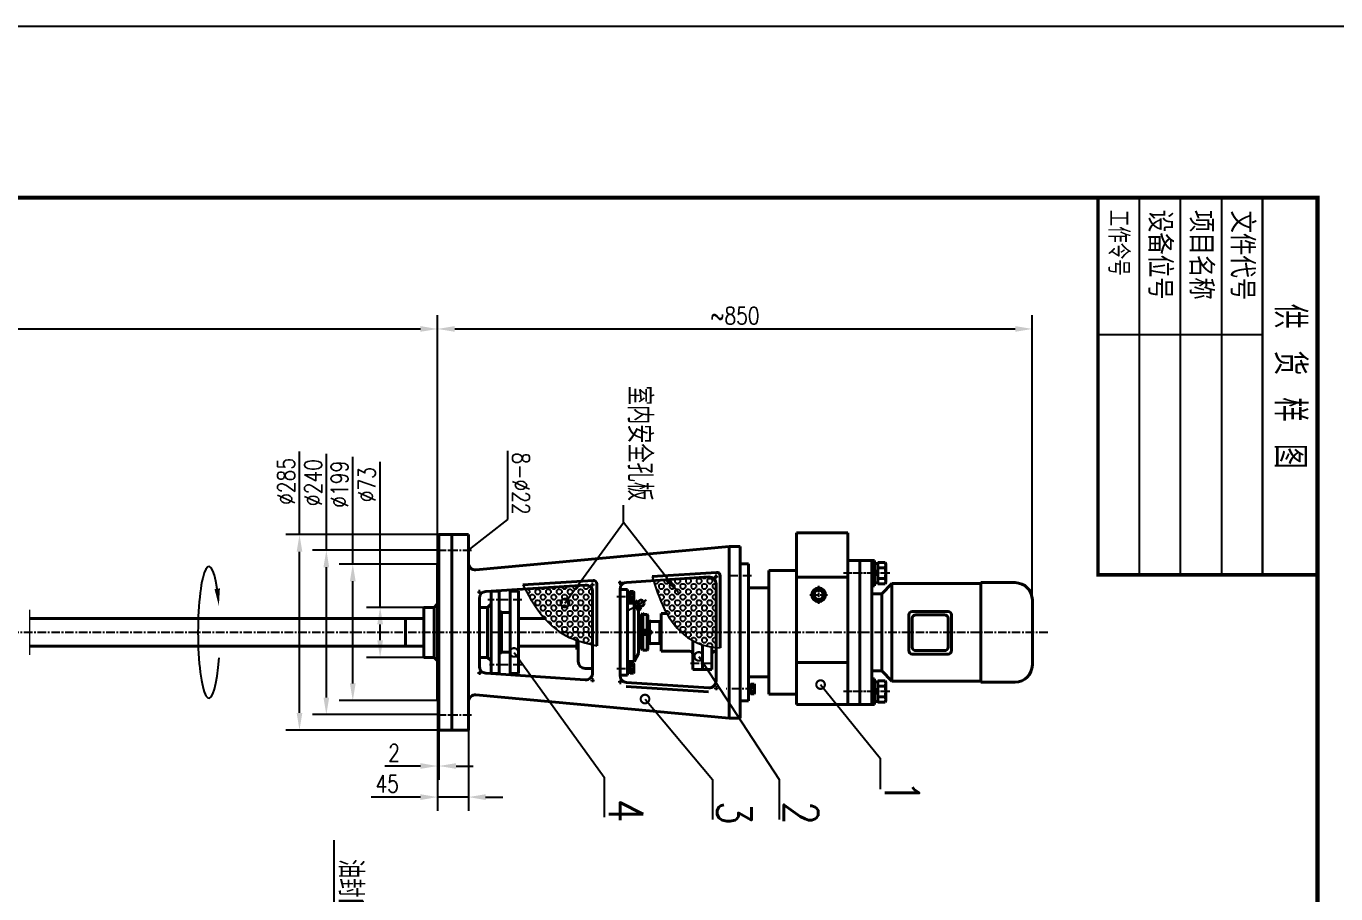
# Model space of a CAD drawing. Header units: millimetres. Extents: x 2000 to 3608, y -804 to 37.
# Drawn here: x 3205 to 3395.9, y -336.5 to -209.9 of the extents above; entities that cross this region are included whole.
import ezdxf

# ---------------------------------------------------------------- set-up
doc = ezdxf.new("R2010")
doc.units = ezdxf.units.MM
doc.linetypes.add('ACAD_ISO05W100', pattern=[33, 24, -3, 0, -3, 0, -3])
doc.linetypes.add('CENTER', pattern=[2, 1.25, -0.25, 0.25, -0.25])
doc.layers.get('0').update_dxf_attribs({"lineweight": 20})
for name, color, linetype in [('中心线', 1, 'CENTER'), ('剖面线', 4, 'Continuous'), ('图框层', 7, 'Continuous'), ('文本标注', 6, 'Continuous')]:
    doc.layers.add(name, color=color, linetype=linetype)
for name, color, linetype, lineweight in [('双点划线', 7, 'ACAD_ISO05W100', 20), ('粗实线', 7, 'Continuous', 40), ('细实线', 7, 'Continuous', 20)]:
    doc.layers.add(name, color=color, linetype=linetype, lineweight=lineweight)
doc.styles.get("Standard").update_dxf_attribs({"font": 'txt.shx', "bigfont": 'hztxt.shx'})
doc.styles.add('工程字', font='gbeitc.shx', dxfattribs={"bigfont": 'gbcbig.shx'})
doc.styles.add('样式 1', font='txt.shx', dxfattribs={"width": 0.8, "bigfont": 'hztxt.shx'})
doc.dimstyles.new('ZJCJ', dxfattribs={"dimtxt": 2.5, "dimasz": 2.5, "dimexe": 2, "dimexo": 0.0625, "dimgap": 0.68, "dimtad": 1, "dimdec": 5, "dimlfac": 0.6, "dimdsep": 46, "dimtxsty": 'Standard', "dimcen": 0.09, "dimadec": 0, "dimazin": 2, "dimtm": 1e-09, "dimtfac": 0.64, "dimtdec": 5, "dimtmove": 0, "dimatfit": 3, "dimfxl": 0, "dimtolj": 1, "dimarcsym": 0})
doc.dimstyles.new('ZJCJ$7', dxfattribs={"dimtxt": 5, "dimasz": 2.5, "dimexe": 2, "dimexo": 0.0625, "dimgap": 0.68, "dimtad": 1, "dimdec": 4, "dimlfac": 20, "dimdsep": 46, "dimtxsty": '工程字', "dimcen": 0.09, "dimadec": 0, "dimazin": 2, "dimtm": 1e-09, "dimtfac": 0.64, "dimtdec": 4, "dimtmove": 0, "dimatfit": 3, "dimldrblk": 'DOTSMALL', "dimfxl": 0, "dimtolj": 1, "dimarcsym": 0})
pattern_1 = [(270, (3101.1848, -209.9382), (1.567876, -3e-16), [0.306147, -1.261729]), (45, (3101.1848, -209.9382), (-0.783938, 0.783938), [0.3061467, -0.8025087]), (360, (3101.4013, -209.7217), (4e-16, 1.567876), [0.306147, -1.261729]), (315, (3101.7074, -209.7217), (0.783938, 0.783938), [0.3061467, -0.8025087]), (270, (3101.9239, -209.9382), (1.567876, -3e-16), [0.306147, -1.261729]), (45, (3101.7073, -210.4608), (-0.783938, 0.783938), [0.3061467, -0.8025087]), (360, (3101.4013, -210.4608), (4e-16, 1.567876), [0.306147, -1.261729]), (315, (3101.1848, -210.2443), (0.783938, 0.783938), [0.3061467, -0.8025087]), (360, (3100.6083, -210.5146), (4e-16, 1.567875), [0.306147, -1.261729]), (360, (3100.6173, -211.2447), (4e-16, 1.567875), [0.306147, -1.261729]), (270, (3101.14, -210.7221), (1.567875, -3e-16), [0.306147, -1.261729]), (270, (3100.4009, -210.7221), (1.567875, -3e-16), [0.306147, -1.261729])]

# ---------------------------------------------------------------- blocks, each defined once
blk = doc.blocks.new('dq8')
at = {"layer": '粗实线'}
for p, q in [((-8, 0), (-8, 1.6)), ((-8, 1.6), (8, 1.6)), ((-8, 0), (8, 0)), ((8, 0), (8, 1.6))]:
    blk.add_line(p, q, dxfattribs=at)
blk = doc.blocks.new('tdq8')
at = {"layer": '粗实线'}
for p, q in [((-6.2, 0), (-6.2, 2.1)), ((-6.2, 2.1), (6.2, 2.1)), ((-6.2, 0), (6.2, 0)), ((0.3, 0), (-1.8, 2.1)), ((1.8, 0), (-0.3, 2.1)), ((6.2, 0), (6.2, 2.1))]:
    blk.add_line(p, q, dxfattribs=at)
blk = doc.blocks.new('ls8')
at = {"layer": '粗实线'}
for p, q in [((-7.1, 4.8), (-6.2, 5.3)), ((-7.1, 0), (-7.1, 4.8)), ((-7.1, 0), (7.1, 0)), ((-6.2, 5.3), (6.2, 5.3)), ((-3.6, 4.8), (-3.6, 0)), ((3.6, 4.8), (3.6, 0)), ((7.1, 4.8), (6.2, 5.3)), ((7.1, 0), (7.1, 4.8))]:
    blk.add_line(p, q, dxfattribs=at)
for centre, radius, start, end in [((-5.3, 2.1), 3.2, 56.3278, 123.6722), ((0, -6.7), 12, 72.7925, 107.2075), ((5.3, 2.1), 3.2, 56.3278, 123.6722)]:
    blk.add_arc(centre, radius, start, end, dxfattribs=at)
blk = doc.blocks.new('*D54')
at = {"layer": 'Defpoints', "color": 0}
for p in [(3264.92, -254.09), (3128.2, -261.95), (3264.92, -288.38)]:
    blk.add_point(p, dxfattribs=at)
at = {"layer": '文本标注', "color": 0, "lineweight": -2}
for p, q in [((3128.2, -261.89), (3128.2, -252.09)), ((3264.92, -288.32), (3264.92, -252.09)), ((3130.7, -254.09), (3262.42, -254.09))]:
    blk.add_line(p, q, dxfattribs=at)
at = {"layer": '文本标注', "color": 0}
for points in [[(3130.7, -253.67), (3130.7, -254.5), (3128.2, -254.09)], [(3262.42, -253.67), (3262.42, -254.5), (3264.92, -254.09)]]:
    blk.add_solid(points, dxfattribs=at)
at = {"layer": '文本标注', "color": 0, "insert": (3196.56, -252.16), "char_height": 2.5, "attachment_point": 5, "style": '样式 1'}
blk.add_mtext('\\A1;1800', dxfattribs=at)
blk = doc.blocks.new('*D55')
at = {"layer": 'Defpoints', "color": 0}
for p in [(3351.62, -254.09), (3264.92, -288.38), (3351.62, -293.58)]:
    blk.add_point(p, dxfattribs=at)
at = {"layer": '文本标注', "color": 0, "lineweight": -2}
for p, q in [((3264.92, -288.32), (3264.92, -252.09)), ((3351.62, -293.52), (3351.62, -252.09)), ((3267.42, -254.09), (3349.12, -254.09))]:
    blk.add_line(p, q, dxfattribs=at)
at = {"layer": '文本标注', "color": 0}
for points in [[(3267.42, -253.67), (3267.42, -254.5), (3264.92, -254.09)], [(3349.12, -253.67), (3349.12, -254.5), (3351.62, -254.09)]]:
    blk.add_solid(points, dxfattribs=at)
at = {"layer": '文本标注', "color": 0, "insert": (3308.27, -252.16), "char_height": 2.5, "attachment_point": 5, "style": '样式 1'}
blk.add_mtext('\\A1;~850', dxfattribs=at)
blk = doc.blocks.new('*D56')
at = {"layer": 'Defpoints', "color": 0}
for p in [(3256.55, -294.68), (3262.92, -294.68), (3262.92, -301.98)]:
    blk.add_point(p, dxfattribs=at)
at = {"layer": '文本标注', "color": 0, "lineweight": -2}
for p, q in [((3256.55, -294.68), (3256.55, -273.45)), ((3262.86, -294.68), (3254.55, -294.68)), ((3256.55, -299.48), (3256.55, -297.18)), ((3262.86, -301.98), (3254.55, -301.98))]:
    blk.add_line(p, q, dxfattribs=at)
at = {"layer": '文本标注', "color": 0}
for points in [[(3256.13, -297.18), (3256.97, -297.18), (3256.55, -294.68)], [(3256.13, -299.48), (3256.97, -299.48), (3256.55, -301.98)]]:
    blk.add_solid(points, dxfattribs=at)
at = {"layer": '文本标注', "color": 0, "insert": (3254.62, -276.79), "char_height": 2.5, "attachment_point": 5, "rotation": 90, "style": '样式 1'}
blk.add_mtext('\\A1;%%C73', dxfattribs=at)
blk = doc.blocks.new('*D57')
at = {"layer": 'Defpoints', "color": 0}
for p in [(3252.56, -288.38), (3264.92, -288.38), (3264.92, -308.28)]:
    blk.add_point(p, dxfattribs=at)
at = {"layer": '文本标注', "color": 0, "lineweight": -2}
for p, q in [((3252.56, -288.38), (3252.56, -272.72)), ((3264.86, -288.38), (3250.56, -288.38)), ((3252.56, -305.78), (3252.56, -290.88)), ((3264.86, -308.28), (3250.56, -308.28))]:
    blk.add_line(p, q, dxfattribs=at)
at = {"layer": '文本标注', "color": 0}
for points in [[(3252.14, -290.88), (3252.98, -290.88), (3252.56, -288.38)], [(3252.14, -305.78), (3252.98, -305.78), (3252.56, -308.28)]]:
    blk.add_solid(points, dxfattribs=at)
at = {"layer": '文本标注', "color": 0, "insert": (3250.63, -276.73), "char_height": 2.5, "attachment_point": 5, "rotation": 90, "style": '样式 1'}
blk.add_mtext('\\A1;%%C199', dxfattribs=at)
blk = doc.blocks.new('*D58')
at = {"layer": 'Defpoints', "color": 0}
for p in [(3248.71, -286.33), (3264.92, -286.33), (3264.92, -310.33)]:
    blk.add_point(p, dxfattribs=at)
at = {"layer": '文本标注', "color": 0, "lineweight": -2}
for p, q in [((3248.71, -286.33), (3248.71, -272.31)), ((3264.86, -286.33), (3246.71, -286.33)), ((3248.71, -307.83), (3248.71, -288.83)), ((3264.86, -310.33), (3246.71, -310.33))]:
    blk.add_line(p, q, dxfattribs=at)
at = {"layer": '文本标注', "color": 0}
for points in [[(3248.29, -288.83), (3249.12, -288.83), (3248.71, -286.33)], [(3248.29, -307.83), (3249.12, -307.83), (3248.71, -310.33)]]:
    blk.add_solid(points, dxfattribs=at)
at = {"layer": '文本标注', "color": 0, "insert": (3246.78, -276.49), "char_height": 2.5, "attachment_point": 5, "rotation": 90, "style": '样式 1'}
blk.add_mtext('\\A1;%%C240', dxfattribs=at)
blk = doc.blocks.new('*D59')
at = {"layer": 'Defpoints', "color": 0}
for p in [(3244.79, -284.08), (3265.12, -284.08), (3265.12, -312.58)]:
    blk.add_point(p, dxfattribs=at)
at = {"layer": '文本标注', "color": 0, "lineweight": -2}
for p, q in [((3244.79, -284.08), (3244.79, -271.97)), ((3265.06, -284.08), (3242.79, -284.08)), ((3244.79, -310.08), (3244.79, -286.58)), ((3265.06, -312.58), (3242.79, -312.58))]:
    blk.add_line(p, q, dxfattribs=at)
at = {"layer": '文本标注', "color": 0}
for points in [[(3244.38, -286.58), (3245.21, -286.58), (3244.79, -284.08)], [(3244.38, -310.08), (3245.21, -310.08), (3244.79, -312.58)]]:
    blk.add_solid(points, dxfattribs=at)
at = {"layer": '文本标注', "color": 0, "insert": (3242.86, -276.32), "char_height": 2.5, "attachment_point": 5, "rotation": 90, "style": '样式 1'}
blk.add_mtext('\\A1;%%C285', dxfattribs=at)
blk = doc.blocks.new('*D60')
at = {"layer": 'Defpoints', "color": 0}
for p in [(3264.92, -308.28), (3269.42, -312.58), (3264.92, -322.35)]:
    blk.add_point(p, dxfattribs=at)
at = {"layer": '文本标注', "color": 0, "lineweight": -2}
for p, q in [((3264.92, -308.34), (3264.92, -324.35)), ((3269.42, -312.64), (3269.42, -324.35)), ((3262.42, -322.35), (3255.23, -322.35)), ((3269.42, -322.35), (3264.92, -322.35)), ((3271.92, -322.35), (3274.42, -322.35))]:
    blk.add_line(p, q, dxfattribs=at)
at = {"layer": '文本标注', "color": 0}
for points in [[(3262.42, -321.93), (3262.42, -322.77), (3264.92, -322.35)], [(3271.92, -321.93), (3271.92, -322.77), (3269.42, -322.35)]]:
    blk.add_solid(points, dxfattribs=at)
at = {"layer": '文本标注', "color": 0, "insert": (3257.58, -320.42), "char_height": 2.5, "attachment_point": 5, "style": '样式 1'}
blk.add_mtext('\\A1;45', dxfattribs=at)
blk = doc.blocks.new('*D61')
at = {"layer": 'Defpoints', "color": 0}
for p in [(3264.92, -308.28), (3265.12, -312.58), (3264.92, -317.82)]:
    blk.add_point(p, dxfattribs=at)
at = {"layer": '文本标注', "color": 0, "lineweight": -2}
for p, q in [((3264.92, -308.34), (3264.92, -319.82)), ((3265.12, -312.64), (3265.12, -319.82)), ((3262.42, -317.82), (3257.23, -317.82)), ((3265.12, -317.82), (3264.92, -317.82)), ((3267.62, -317.82), (3270.12, -317.82))]:
    blk.add_line(p, q, dxfattribs=at)
at = {"layer": '文本标注', "color": 0}
for points in [[(3262.42, -317.4), (3262.42, -318.23), (3264.92, -317.82)], [(3267.62, -317.4), (3267.62, -318.23), (3265.12, -317.82)]]:
    blk.add_solid(points, dxfattribs=at)
at = {"layer": '文本标注', "color": 0, "insert": (3258.58, -315.89), "char_height": 2.5, "attachment_point": 5, "style": '样式 1'}
blk.add_mtext('\\A1;2', dxfattribs=at)
blk = doc.blocks.new('_DotSmall')
at = {"color": 0, "linetype": 'ByBlock', "const_width": 0.5}
blk.add_lwpolyline([(-0.0625, 0, 1), (0.0625, 0, 1)], format="xyb", close=True, dxfattribs=at)

msp = doc.modelspace()

# ---------------------------------------------------------------- hatches: boundary and pattern name
at = {"layer": '剖面线'}
h = msp.add_hatch(dxfattribs=at)
h.set_pattern_fill('BAJIAOXIN', scale=0.1, angle=-90, style=0, pattern_type=2)
h.set_pattern_definition(pattern_1)
edge = h.paths.add_edge_path()
edge.add_line((3287.52205523, -298.33141169), (3287.52205523, -292.4239559))
edge.add_arc((3286.52205523, -292.4239559), 1, 0, 93.7263115322)
edge.add_line((3286.45706466, -291.42607002), (3277.67129, -291.9982722))
edge.add_spline(control_points=[(3277.67129, -291.9982722), (3278.33478971, -293.22017706), (3279.18884226, -294.72327972), (3280.30517224, -296.07472053), (3280.53363154, -296.33141169)], knot_values=[0.6601329463, 0.6601329463, 0.6601329463, 0.6601329463, 4.8311645298, 5.8479220966, 5.8479220966, 5.8479220966, 5.8479220966], degree=3, periodic=0)
edge.add_spline(control_points=[(3280.53363154, -296.33141169), (3281.20847933, -297.08965382), (3281.96769632, -297.77653431), (3282.80083116, -298.33141169)], knot_values=[5.8479220966, 5.8479220966, 5.8479220966, 5.8479220966, 8.8513306425, 8.8513306425, 8.8513306425, 8.8513306425], degree=3, periodic=0)
edge.add_line((3282.80083116, -298.33141169), (3287.52205523, -298.33141169))
edge = h.paths.add_edge_path()
edge.add_spline(control_points=[(3285.42205523, -299.56563412), (3286.10635174, -299.78800319), (3286.81187372, -299.96511419), (3287.52205523, -300.13228989)], knot_values=[11.7725928607, 11.7725928607, 11.7725928607, 11.7725928607, 13.9314645363, 13.9314645363, 13.9314645363, 13.9314645363], degree=3, periodic=0)
edge.add_line((3287.52205523, -300.13228989), (3287.52205523, -298.33141169))
edge.add_line((3287.52205523, -298.33141169), (3282.80083116, -298.33141169))
edge.add_spline(control_points=[(3282.80083116, -298.33141169), (3283.0581113, -298.50276321), (3283.8305324, -298.96670018), (3284.66051873, -299.30789349), (3285.22205523, -299.49910975)], knot_values=[8.8513306425, 8.8513306425, 8.8513306425, 8.8513306425, 9.7788124037, 11.5616118869, 11.5616118869, 11.5616118869, 11.5616118869], degree=3, periodic=0)
edge.add_spline(control_points=[(3285.22205523, -299.49910975), (3285.28850887, -299.52173876), (3285.35518069, -299.54390257), (3285.42205523, -299.56563412)], knot_values=[11.5616118869, 11.5616118869, 11.5616118869, 11.5616118869, 11.7725928607, 11.7725928607, 11.7725928607, 11.7725928607], degree=3, periodic=0)
h = msp.add_hatch(dxfattribs=at)
h.set_pattern_fill('BAJIAOXIN', scale=0.1, angle=-90, style=0, pattern_type=2)
h.set_pattern_definition(pattern_1)
edge = h.paths.add_edge_path()
edge.add_line((3305.52205523, -298.33141169), (3305.52205523, -291.25164728))
edge.add_arc((3304.52205523, -291.25164728), 1, 0, 93.7263115322)
edge.add_line((3304.45706466, -290.25376141), (3296.40027934, -290.77848578))
edge.add_spline(control_points=[(3296.40027934, -290.77848578), (3296.83945756, -292.18312508), (3297.38302691, -293.8184983), (3298.20500208, -295.35915044), (3298.3313669, -295.58141169)], knot_values=[0.6171778488, 0.6171778488, 0.6171778488, 0.6171778488, 5.0326185823, 5.7890977754, 5.7890977754, 5.7890977754, 5.7890977754], degree=3, periodic=0)
edge.add_spline(control_points=[(3298.3313669, -295.58141169), (3298.90813813, -296.59588619), (3299.61276863, -297.54609621), (3300.46247995, -298.33141169)], knot_values=[5.7890977754, 5.7890977754, 5.7890977754, 5.7890977754, 9.2419213222, 9.2419213222, 9.2419213222, 9.2419213222], degree=3, periodic=0)
edge.add_line((3300.46247995, -298.33141169), (3305.52205523, -298.33141169))
edge = h.paths.add_edge_path()
edge.add_spline(control_points=[(3304.92205523, -300.44924128), (3305.12135975, -300.47722697), (3305.32149919, -300.50006143), (3305.52205523, -300.52032562)], knot_values=[14.2318584021, 14.2318584021, 14.2318584021, 14.2318584021, 14.8358062384, 14.8358062384, 14.8358062384, 14.8358062384], degree=3, periodic=0)
edge.add_line((3305.52205523, -300.52032562), (3305.52205523, -298.33141169))
edge.add_line((3305.52205523, -298.33141169), (3300.46247995, -298.33141169))
edge.add_spline(control_points=[(3300.46247995, -298.33141169), (3300.74596737, -298.59341485), (3301.27668377, -299.02496712), (3301.86006725, -299.38721651), (3302.12205523, -299.53066427)], knot_values=[9.2419213222, 9.2419213222, 9.2419213222, 9.2419213222, 10.3938796431, 11.2822741002, 11.2822741002, 11.2822741002, 11.2822741002], degree=3, periodic=0)
edge.add_spline(control_points=[(3302.12205523, -299.53066427), (3302.56884734, -299.77529888), (3303.03883568, -299.97840199), (3303.52205523, -300.13431267)], knot_values=[11.2822741002, 11.2822741002, 11.2822741002, 11.2822741002, 12.7973346087, 12.7973346087, 12.7973346087, 12.7973346087], degree=3, periodic=0)
edge.add_spline(control_points=[(3303.52205523, -300.13431267), (3303.76991971, -300.21428609), (3304.23387864, -300.33898869), (3304.705117, -300.41877953), (3304.92205523, -300.44924128)], knot_values=[12.7973346087, 12.7973346087, 12.7973346087, 12.7973346087, 13.574475531, 14.2318584021, 14.2318584021, 14.2318584021, 14.2318584021], degree=3, periodic=0)

# ---------------------------------------------------------------- linework, layer by layer
at = {"layer": '中心线', "color": 7}
for p, q in [((3264.92205523, -286.33141169), (3267.32205523, -286.33141169)), ((3266.61979348, -286.33141169), (3269.89998315, -286.33141169)), ((3305.22690002, -290.20362337), (3305.81721044, -290.16517748)), ((3305.52205523, -290.48018096), (3305.52205523, -289.8886199)), ((3310.68501678, -290.08141169), (3307.42205523, -290.08141169)), ((3330.74174556, -289.69765169), (3324.07276131, -289.69765169)), ((3330.8571587, -289.69765169), (3324.18817445, -289.69765169)), ((3287.22690002, -291.37593198), (3287.81721044, -291.33748609)), ((3287.52205523, -291.65248957), (3287.52205523, -291.06092851)), ((3291.81721044, -291.07697307), (3291.22690002, -291.11541896)), ((3291.52205523, -291.39197654), (3291.52205523, -290.80041549)), ((3270.72690002, -292.45054821), (3271.31721044, -292.41210232)), ((3271.02205523, -292.72710579), (3271.02205523, -292.13554474)), ((3277.19319821, -293.58141169), (3272.24100229, -293.58141169)), ((3291.05507623, -293.08141169), (3293.63590383, -293.08141169)), ((3295.34961683, -293.64054189), (3292.65743603, -295.19487329)), ((3319.18829865, -292.86047222), (3321.75265944, -292.86047222)), ((3353.86957963, -298.33141169), (3123.33188746, -298.33141169)), ((3277.19319821, -303.08141169), (3272.51484091, -303.08141169)), ((3301.80023112, -302.83141169), (3305.22031891, -302.83141169)), ((3270.72690002, -304.21227516), (3271.31721044, -304.25072105)), ((3271.02205523, -303.93571758), (3271.02205523, -304.52727864)), ((3287.22690002, -305.28689139), (3287.81721044, -305.32533728)), ((3287.52205523, -305.01033381), (3287.52205523, -305.60189486)), ((3291.05507623, -303.58141169), (3293.63590383, -303.58141169)), ((3291.52205523, -305.27084683), (3291.52205523, -305.86240789)), ((3291.81721044, -305.5858503), (3291.22690002, -305.54740441)), ((3305.22690002, -306.4592), (3305.81721044, -306.49764589)), ((3305.52205523, -306.18264242), (3305.52205523, -306.77420347)), ((3311.06378568, -306.58141169), (3306.99425234, -306.58141169)), ((3330.74174556, -306.96517169), (3324.07276131, -306.96517169)), ((3330.8571587, -306.96517169), (3324.18817445, -306.96517169)), ((3264.92205523, -310.33141169), (3267.32205523, -310.33141169)), ((3266.61979348, -310.33141169), (3269.89998315, -310.33141169))]:
    msp.add_line(p, q, dxfattribs=at)
at = {"layer": '中心线', "color": 7, "ltscale": 0.5}
msp.add_line((3320.47396931, -291.53244514), (3320.47396931, -294.18849931), dxfattribs=at)
at = {"layer": '双点划线', "color": 7, "ltscale": 0.3}
msp.add_line((3205.45356794, -295.03642704), (3205.45356794, -301.62639633), dxfattribs=at)
at = {"layer": '图框层', "color": 7}
for p, q in [((3101.18478807, -209.93816235), (3398.18478807, -209.93816235)), ((3367.18478807, -234.93816235), (3367.18478807, -289.93816235)), ((3373.18478807, -234.93816235), (3373.18478807, -289.93816235)), ((3379.18478807, -234.93816235), (3379.18478807, -289.93816235)), ((3385.18478807, -254.93816235), (3361.18478807, -254.93816235))]:
    msp.add_line(p, q, dxfattribs=at)
msp.add_lwpolyline([(3106.18478807, -234.93816235, 0.7, 0.7, 0), (3106.18478807, -624.93816235, 0.6, 0.6, 0), (3393.18478807, -624.93816235, 0.6, 0.6, 0), (3393.18478807, -234.93816235, 0.6, 0.6, 0)], format="xyseb", close=True, dxfattribs=at)
for points, const_width in [([(3361.18478807, -234.93816235), (3361.18478807, -289.93816235), (3393.18478807, -289.93816235)], 0.5), ([(3385.18478807, -234.93816235), (3385.18478807, -289.93816235)], 0.35)]:
    msp.add_lwpolyline(points, dxfattribs=dict(at, const_width=const_width))
at = {"layer": '文本标注', "color": 7}
msp.add_lwpolyline([(3232.79743947, -291.96128055, 0.8, 0, 0), (3233.04084558, -294.44940303, 0, 0, 0)], format="xyseb", dxfattribs=at)
msp.add_ellipse((3231.59809765, -298.33141169), major_axis=(0, 9.61108414), ratio=0.166648615, start_param=5.4369276547, end_param=10.598332264, dxfattribs=at)
for points in [[(3277.35742201, -291.41744271), (3279.8776667, -295.53915564), (3283.59351099, -298.80591561), (3288.12205523, -300.27178343)], [(3296.21709046, -290.1891454), (3297.97050323, -294.90643206), (3301.36202753, -299.05862221), (3304.27474762, -300.33621834), (3306.12205523, -300.57576815)]]:
    msp.add_spline(points, degree=3, dxfattribs=at)
at = {"layer": '粗实线', "color": 7}
for p, q in [((3265.12205523, -312.58141169), (3265.12205523, -284.08141169)), ((3265.12205523, -284.08141169), (3267.02205523, -284.08141169)), ((3267.02205523, -284.08141169), (3267.02205523, -312.58141169)), ((3267.02205523, -284.08141169), (3269.42205523, -284.08141169)), ((3267.02205523, -284.08141169), (3267.02205523, -288.83141169)), ((3269.42205523, -284.08141169), (3269.42205523, -312.58141169)), ((3317.22205523, -283.83141169), (3317.22205523, -308.83141169)), ((3317.22205523, -283.83141169), (3324.72205523, -283.83141169)), ((3324.72205523, -283.83141169), (3324.72205523, -308.83141169)), ((3270.51377228, -289.2308588), (3307.42205523, -285.83141169)), ((3309.02205523, -285.83141169), (3307.42205523, -285.83141169)), ((3307.42205523, -285.83141169), (3307.42205523, -310.83141169)), ((3309.02205523, -285.83141169), (3309.02205523, -310.83141169)), ((3324.72205523, -287.83141169), (3328.22205523, -287.83141169)), ((3326.47205523, -287.83141169), (3326.47205523, -308.83141169)), ((3328.22205523, -287.83141169), (3328.22205523, -308.83141169)), ((3328.61085523, -287.83141169), (3328.22205523, -287.83141169)), ((3328.61085523, -287.83141169), (3328.61085523, -291.56389169)), ((3328.61085523, -288.26686769), (3328.61085523, -291.12843569)), ((3329.09296723, -288.26686769), (3328.61085523, -288.26686769)), ((3329.09296723, -291.24507569), (3329.09296723, -288.15022769)), ((3329.09296723, -288.15022769), (3330.15032062, -288.15022769)), ((3329.09296723, -288.26686769), (3329.09296723, -291.12843569)), ((3330.15032062, -288.15022769), (3330.25936723, -288.33910195)), ((3264.92205523, -288.38141169), (3264.92205523, -308.28141169)), ((3264.92205523, -288.38141169), (3265.12205523, -288.38141169)), ((3296.21709046, -290.1891454), (3305.58955994, -289.5787328)), ((3306.12205523, -290.07767574), (3306.12205523, -300.57576815)), ((3309.02205523, -288.33141169), (3310.22205523, -288.33141169)), ((3310.22205523, -288.33141169), (3310.22205523, -308.33141169)), ((3313.22205523, -289.33141169), (3313.22205523, -307.33141169)), ((3313.22205523, -289.33141169), (3317.22205523, -289.33141169)), ((3329.09296723, -289.2386376), (3328.61085523, -289.7207496)), ((3329.09296723, -289.57954226), (3328.61085523, -290.06165426)), ((3330.15032062, -288.92393969), (3329.09296723, -288.92393969)), ((3330.25936723, -291.05620142), (3330.25936723, -288.33910195)), ((3271.95706466, -292.37042973), (3286.45706466, -291.42607002)), ((3277.35742201, -291.41744271), (3287.58955994, -290.75104141)), ((3288.12205523, -291.24998435), (3288.12205523, -300.27178343)), ((3291.52205523, -292.03318636), (3291.52205523, -304.62963701)), ((3291.52205523, -292.08141169), (3292.62205523, -292.08141169)), ((3292.45706466, -291.03530048), (3304.45706466, -290.25376141)), ((3292.62205523, -292.08141169), (3292.62205523, -304.58141169)), ((3305.52205523, -291.25164728), (3305.52205523, -305.41117609)), ((3310.22205523, -291.83141169), (3313.22205523, -291.83141169)), ((3317.22205523, -290.27519397), (3324.72205523, -290.27519397)), ((3328.61085523, -291.56389169), (3328.22205523, -291.56389169)), ((3329.09296723, -291.12843569), (3328.61085523, -291.12843569)), ((3330.15032062, -290.47136369), (3329.09296723, -290.47136369)), ((3329.09296723, -291.24507569), (3330.15032062, -291.24507569)), ((3331.16155036, -291.22235512), (3329.66155036, -292.72235512)), ((3330.15032062, -291.24507569), (3330.25936723, -291.05620142)), ((3331.16155036, -291.22235512), (3344.12205523, -291.22235512)), ((3331.16155036, -291.22235512), (3331.16155036, -305.44046825)), ((3344.12205523, -291.08141169), (3344.12205523, -305.58141169)), ((3344.12205523, -291.08141169), (3349.12205523, -291.08141169)), ((3271.02205523, -293.36831561), (3271.02205523, -303.29450776)), ((3272.72205523, -292.33141169), (3272.72205523, -304.33141169)), ((3272.72205523, -292.33141169), (3273.92205523, -292.33141169)), ((3273.92205523, -292.33141169), (3273.92205523, -304.33141169)), ((3275.52205523, -292.33141169), (3275.52205523, -304.33141169)), ((3275.52205523, -292.33141169), (3276.72205523, -292.33141169)), ((3276.72205523, -292.33141169), (3276.72205523, -304.33141169)), ((3287.52205523, -292.4239559), (3287.52205523, -304.23886748)), ((3292.78205523, -292.28141169), (3292.78205523, -293.88141169)), ((3292.78205523, -293.12649549), (3292.99205523, -292.91649549)), ((3292.78205523, -293.24649549), (3292.99205523, -293.03649549)), ((3292.99205523, -292.37141169), (3292.99205523, -293.79141169)), ((3292.99205523, -292.37141169), (3293.46834263, -292.37141169)), ((3293.46834263, -292.72641169), (3292.99205523, -292.72641169)), ((3293.46834263, -293.43641169), (3292.99205523, -293.43641169)), ((3292.99205523, -293.79141169), (3293.46834263, -293.79141169)), ((3293.46834263, -292.37141169), (3293.52205523, -292.46444449)), ((3293.46834263, -293.79141169), (3293.52205523, -293.69837889)), ((3293.52205523, -292.46444449), (3293.52205523, -293.69837889)), ((3293.53825165, -293.8550291), (3293.78766701, -293.7110291)), ((3293.53825165, -293.8550291), (3293.53825165, -294.0470291)), ((3293.78766701, -293.7110291), (3293.95394381, -293.8070291)), ((3293.95394381, -293.8070291), (3294.50766701, -294.76610574)), ((3294.81971725, -293.67876078), (3295.05163725, -294.08045822)), ((3329.66155036, -292.72235512), (3328.22205523, -292.72235512)), ((3329.66155036, -292.72235512), (3329.66155036, -303.94046825)), ((3351.62205523, -293.58141169), (3351.62205523, -303.08141169)), ((3262.92205523, -294.68141169), (3262.92205523, -301.98141169)), ((3262.92205523, -294.68141169), (3264.42205523, -294.68141169)), ((3264.92205523, -294.18141169), (3264.42205523, -294.68141169)), ((3264.42205523, -294.68141169), (3264.42205523, -301.98141169)), ((3271.02205523, -294.68141169), (3272.22205523, -294.68141169)), ((3272.72205523, -294.18141169), (3272.22205523, -294.68141169)), ((3272.22205523, -294.68141169), (3272.22205523, -301.98141169)), ((3274.22205523, -295.33141169), (3273.92205523, -295.33141169)), ((3274.22205523, -295.33141169), (3274.22205523, -301.33141169)), ((3274.22205523, -295.43141169), (3275.52205523, -295.43141169)), ((3292.62205523, -294.08141169), (3293.55810243, -294.08141169)), ((3294.22205523, -295.23141169), (3293.53825165, -294.0470291)), ((3293.55810244, -294.08141169), (3293.55810243, -302.58141169)), ((3293.96766701, -294.02279822), (3293.71825165, -294.16679822)), ((3294.32766701, -294.64633662), (3294.07825165, -294.79033662)), ((3294.25825165, -295.10210574), (3294.09197485, -295.00610574)), ((3294.22205523, -295.23141169), (3294.22205523, -301.43141169)), ((3294.25825165, -295.10210574), (3294.50766701, -294.95810574)), ((3294.42205523, -296.14121929), (3294.77412783, -295.53141169)), ((3294.50766701, -294.95810574), (3294.50766701, -294.76610574)), ((3294.57205523, -296.18141169), (3294.90403163, -295.60641168)), ((3294.77412783, -295.53141169), (3294.90403163, -295.60641168)), ((3294.83186285, -295.73141169), (3295.47205523, -295.73141169)), ((3294.83186285, -295.73141169), (3294.83186285, -298.03141169)), ((3295.47205523, -295.73141169), (3295.57205523, -295.83141169)), ((3295.47205523, -295.73141169), (3295.47205523, -298.03141169)), ((3295.57205523, -300.83141169), (3295.57205523, -295.83141169)), ((3297.52205523, -295.58141169), (3298.3313669, -295.58141169)), ((3297.52205523, -295.58141169), (3297.52205523, -301.08141169)), ((3205.45356794, -296.33141169), (3262.92205523, -296.33141169)), ((3260.22205523, -300.33141169), (3260.22205523, -296.33141169)), ((3276.72205523, -296.33141169), (3280.53363154, -296.33141169)), ((3294.22205523, -296.33141169), (3294.32205523, -296.33141169)), ((3294.32205523, -296.33141169), (3294.42205523, -296.43141169)), ((3294.32205523, -296.33141169), (3294.32205523, -300.33141169)), ((3294.42205523, -300.52160409), (3294.42205523, -296.14121929)), ((3294.42205523, -296.14121929), (3294.57205523, -296.18141169)), ((3294.57205523, -300.48141169), (3294.57205523, -296.18141169)), ((3295.74705523, -296.58141169), (3295.57205523, -296.58141169)), ((3295.82205523, -296.65641169), (3295.74705523, -296.58141169)), ((3295.74705523, -296.58141169), (3295.74705523, -298.03141169)), ((3295.82205523, -298.03141169), (3295.82205523, -296.65641169)), ((3295.82205523, -296.73141169), (3297.32205523, -296.73141169)), ((3297.32205523, -299.93141169), (3297.32205523, -296.73141169)), ((3297.32205523, -296.83141169), (3297.52205523, -296.83141169)), ((3285.22205523, -300.83141169), (3285.22205523, -299.49910975)), ((3285.42205523, -302.58141169), (3285.42205523, -299.56563412)), ((3294.57205523, -298.03141169), (3295.74705523, -298.03141169)), ((3294.57205523, -298.63141169), (3295.74705523, -298.63141169)), ((3294.83186285, -298.63141169), (3294.83186285, -300.93141169)), ((3295.47205523, -298.63141169), (3295.47205523, -300.93141169)), ((3295.74705523, -298.63141169), (3295.74705523, -300.08141169)), ((3295.82205523, -300.00641169), (3295.82205523, -298.63141169)), ((3302.12205523, -299.53066427), (3302.12205523, -303.73141169)), ((3262.92205523, -300.33141169), (3205.45356794, -300.33141169)), ((3273.92205523, -301.33141169), (3274.22205523, -301.33141169)), ((3274.22205523, -301.23141169), (3275.52205523, -301.23141169)), ((3285.22205523, -300.33141169), (3276.72205523, -300.33141169)), ((3285.22205523, -300.83141169), (3285.42205523, -300.83141169)), ((3294.22205523, -301.43141169), (3293.55810243, -302.58141169)), ((3294.22205523, -300.33141169), (3294.32205523, -300.33141169)), ((3294.32205523, -300.33141169), (3294.42205523, -300.23141169)), ((3294.57205523, -300.48141169), (3294.42205523, -300.52160409)), ((3294.42205523, -300.52160409), (3294.57205522, -300.78141168)), ((3294.7452603, -300.78141168), (3294.57205522, -300.78141168)), ((3294.57205523, -300.48141169), (3294.83186285, -300.93141169)), ((3294.83186285, -300.93141169), (3295.47205523, -300.93141169)), ((3295.47205523, -300.93141169), (3295.57205523, -300.83141169)), ((3295.74705523, -300.08141169), (3295.57205523, -300.08141169)), ((3295.74705523, -300.08141169), (3295.82205523, -300.00641169)), ((3295.82205523, -299.93141169), (3297.32205523, -299.93141169)), ((3297.32205523, -299.83141169), (3297.52205523, -299.83141169)), ((3297.52205523, -301.08141169), (3301.62205523, -301.08141169)), ((3303.52205523, -300.13431267), (3303.52205523, -303.73141169)), ((3303.52205523, -300.13431267), (3303.52205523, -303.73141169)), ((3304.92205523, -300.44924128), (3304.92205523, -303.73141169)), ((3305.52205523, -301.08141169), (3305.42205523, -301.08141169)), ((3262.92205523, -301.98141169), (3264.42205523, -301.98141169)), ((3264.92205523, -302.48141169), (3264.42205523, -301.98141169)), ((3271.02205523, -301.98141169), (3272.22205523, -301.98141169)), ((3272.72205523, -302.48141169), (3272.22205523, -301.98141169)), ((3292.62205523, -302.58141169), (3293.55810243, -302.58141169)), ((3292.78205523, -304.38141169), (3292.78205523, -302.78141169)), ((3292.78205523, -302.96641162), (3292.99205523, -302.96641162)), ((3292.78205523, -303.62649549), (3292.99205523, -303.41649549)), ((3292.78205523, -303.74649549), (3292.99205523, -303.53649549)), ((3292.99205523, -304.29141169), (3292.99205523, -302.87141169)), ((3292.99205523, -302.87141169), (3293.46834263, -302.87141169)), ((3293.46834263, -303.22641169), (3292.99205523, -303.22641169)), ((3293.46834263, -302.87141169), (3293.52205523, -302.96444449)), ((3293.52205523, -304.19837889), (3293.52205523, -302.96444449)), ((3317.22205523, -302.72572952), (3324.72205523, -302.72572952)), ((3271.95706466, -304.29239364), (3286.45706466, -305.23675336)), ((3272.72205523, -304.33141169), (3273.92205523, -304.33141169)), ((3275.52205523, -304.33141169), (3276.72205523, -304.33141169)), ((3286.42205523, -303.58141169), (3287.52205523, -303.58141169)), ((3291.52205523, -304.58141169), (3291.52205523, -304.62963701)), ((3291.52205523, -304.58141169), (3292.62205523, -304.58141169)), ((3292.78205523, -304.19641162), (3292.99205523, -304.19641162)), ((3293.46834263, -303.93641169), (3292.99205523, -303.93641169)), ((3292.99205523, -304.29141169), (3293.46834263, -304.29141169)), ((3293.46834263, -304.29141169), (3293.52205523, -304.19837889)), ((3303.52205523, -303.73141169), (3302.12205523, -303.73141169)), ((3303.52205523, -303.73141169), (3304.92205523, -303.73141169)), ((3310.22205523, -304.83141169), (3313.22205523, -304.83141169)), ((3329.66155036, -303.94046825), (3328.22205523, -303.94046825)), ((3328.61085523, -305.09893169), (3328.22205523, -305.09893169)), ((3328.61085523, -308.83141169), (3328.61085523, -305.09893169)), ((3329.09296723, -305.41774769), (3329.09296723, -308.51259569)), ((3329.09296723, -305.41774769), (3330.15032062, -305.41774769)), ((3331.16155036, -305.44046825), (3329.66155036, -303.94046825)), ((3330.15032062, -305.41774769), (3330.25936723, -305.60662195)), ((3331.16155036, -305.44046825), (3344.12205523, -305.44046825)), ((3292.41807032, -306.22625442), (3304.41807032, -307.00779349)), ((3292.45706466, -305.62752289), (3304.45706466, -306.40906197)), ((3313.22205523, -307.33141169), (3317.22205523, -307.33141169)), ((3328.61085523, -308.39595569), (3328.61085523, -305.53438769)), ((3329.09296723, -305.53438769), (3328.61085523, -305.53438769)), ((3329.09296723, -306.5061576), (3328.61085523, -306.9882696)), ((3329.09296723, -306.84706226), (3328.61085523, -307.32917426)), ((3329.09296723, -308.39595569), (3329.09296723, -305.53438769)), ((3330.15032062, -306.19145969), (3329.09296723, -306.19145969)), ((3330.25936723, -305.60662195), (3330.25936723, -308.32372142)), ((3344.12205523, -305.58141169), (3349.12205523, -305.58141169)), ((3264.92205523, -308.28141169), (3265.12205523, -308.28141169)), ((3270.51377228, -307.43196457), (3307.42205523, -310.83141169)), ((3309.02205523, -308.33141169), (3310.22205523, -308.33141169)), ((3317.22205523, -308.83141169), (3328.22205523, -308.83141169)), ((3328.61085523, -308.83141169), (3328.22205523, -308.83141169)), ((3329.09296723, -308.39595569), (3328.61085523, -308.39595569)), ((3330.15032062, -307.73888369), (3329.09296723, -307.73888369)), ((3329.09296723, -308.51259569), (3330.15032062, -308.51259569)), ((3330.15032062, -308.51259569), (3330.25936723, -308.32372142)), ((3309.02205523, -310.83141169), (3307.42205523, -310.83141169)), ((3265.12205523, -312.58141169), (3267.02205523, -312.58141169)), ((3267.02205523, -312.58141169), (3269.42205523, -312.58141169))]:
    msp.add_line(p, q, dxfattribs=at)
at = {"layer": '粗实线'}
for p, q in [((3292.62205523, -292.28141175), (3292.78205523, -292.28141175)), ((3292.62205523, -293.88141175), (3292.78205523, -293.88141175)), ((3292.78205523, -292.46641175), (3292.99205523, -292.46641175)), ((3292.78205523, -293.69641175), (3292.99205523, -293.69641175)), ((3292.62205523, -302.78141162), (3292.78205523, -302.78141162)), ((3292.62205523, -304.38141162), (3292.78205523, -304.38141162))]:
    msp.add_line(p, q, dxfattribs=at)
at = {"layer": '粗实线', "color": 7}
for points in [[(3339.83698367, -295.77615334), (3339.83698367, -300.99813195, -0.4142135624), (3339.33698367, -301.49813195), (3334.11500506, -301.49813195, -0.4142135624), (3333.61500506, -300.99813195), (3333.61500506, -295.77615334, -0.4142135624), (3334.11500506, -295.27615334), (3339.33698367, -295.27615334, -0.4142135624)], [(3339.33698367, -296.27615334), (3339.33698367, -300.49813195, -0.4142135624), (3338.83698367, -300.99813195), (3334.61500506, -300.99813195, -0.4142135624), (3334.11500506, -300.49813195), (3334.11500506, -296.27615334, -0.4142135624), (3334.61500506, -295.77615334), (3338.83698367, -295.77615334, -0.4142135624)]]:
    msp.add_lwpolyline(points, format="xyb", close=True, dxfattribs=at)
for centre, radius, start, end in [((3270.42205523, -288.23507369), 1, 180, 275.2623953996), ((3329.51863475, -288.53708369), 0.74073248, 328.5159339189, 31.4840660811), ((3305.62205523, -290.07767574), 0.5, 0, 93.7263115322), ((3327.46000723, -289.69765169), 2.79936, 343.9552000195, 16.0447999805), ((3286.52205523, -292.4239559), 1, 0, 93.7263115322), ((3287.62205523, -291.24998435), 0.5, 0, 93.7263115322), ((3292.52205523, -292.03318636), 1, 93.7263115322, 180), ((3304.52205523, -291.25164728), 1, 0, 93.7263115322), ((3329.51863475, -290.85821969), 0.74073248, 328.5159339189, 31.4840660811), ((3349.12205523, -293.58141169), 2.5, 0, 90), ((3272.02205523, -293.36831561), 1, 93.7263115322, 180), ((3293.20191303, -292.54891169), 0.3201422, 326.32777, 33.67223), ((3293.20191303, -293.61391169), 0.3201422, 326.32777, 33.67223), ((3292.32205523, -293.08141169), 1.2, 342.792486, 17.207514), ((3293.77309437, -293.92728878), 0.21675008, 333.855026, 33.855026), ((3294.10494605, -293.82857246), 0.12, 210, 334.849905), ((3294.61185661, -294.0665675), 0.44, 61.809126, 154.849905), ((3293.73282429, -293.9505387), 0.21675008, 206.144974, 266.144974), ((3294.44124957, -294.1650675), 0.723, 180.137166, 239.862834), ((3293.60466909, -294.6480675), 0.723, 0.137166, 59.862834), ((3294.27282429, -294.88584622), 0.21675008, 153.855026, 213.855026), ((3294.31309437, -294.86259614), 0.21675008, 26.144974, 86.144974), ((3294.56451101, -294.62456238), 0.12, 85.150095, 210), ((3294.61185661, -294.0665675), 0.44, 265.150095, 358.190874), ((3295.74705523, -298.33141169), 0.3, 270, 90), ((3301.62205523, -301.58141169), 0.5, 0, 90), ((3305.42205523, -301.58141169), 0.5, 90, 180), ((3272.02205523, -303.29450776), 1, 180, 266.2736884678), ((3286.42205523, -302.58141169), 1, 180, 270), ((3293.20191303, -303.04891169), 0.3201422, 326.32777, 33.67223), ((3292.32205523, -303.58141169), 1.2, 342.792486, 17.207514), ((3349.12205523, -303.08141169), 2.5, 270, 0), ((3286.52205523, -304.23886748), 1, 266.2736884678, 0), ((3292.52205523, -304.62963701), 1, 180, 266.2736884678), ((3293.20191303, -304.11391169), 0.3201422, 326.32777, 33.67223), ((3304.52205523, -305.41117609), 1, 266.2736884678, 0), ((3329.51863475, -305.80460369), 0.74073248, 328.5159339189, 31.4840660811), ((3327.46000723, -306.96517169), 2.79936, 343.9552000194, 16.0447999806), ((3270.42205523, -308.42774968), 1, 84.7376046004, 180), ((3329.51863475, -308.12573969), 0.74073248, 328.5159339189, 31.4840660811)]:
    msp.add_arc(centre, radius, start, end, dxfattribs=at)
at = {"layer": '粗实线', "color": 7, "ltscale": 0.5}
for radius, start, end in [(1.01018988, 269.111204502, 267.9069135703), (0.67345992, 271.345463098, 266.8068579451)]:
    msp.add_arc((3320.47396931, -292.86047222), radius, start, end, dxfattribs=at)
at = {"layer": '细实线', "color": 7}
for p, q in [((3295.82205523, -296.65641169), (3295.57205523, -296.65641169)), ((3295.82205523, -300.00641169), (3295.57205523, -300.00641169))]:
    msp.add_line(p, q, dxfattribs=at)

# ---------------------------------------------------------------- block references
at = {"layer": '剖面线', "color": 7, "xscale": 0.09999999999990905, "yscale": 0.09999999999990905, "zscale": 0.1, "rotation": 270}
for name, p in [('dq8', (3310.22205523, -306.58141169)), ('tdq8', (3310.38205523, -306.58141169)), ('ls8', (3310.59205523, -306.58141169))]:
    msp.add_blockref(name, p, dxfattribs=at)

# ---------------------------------------------------------------- texts
at = {"layer": '图框层', "color": 7, "rotation": 270, "style": '样式 1'}
for s, insert, char_height, attachment_point in [('工作令号', (3364.18478807, -236.71654073), 3, 4), ('{\\fﾷￂￋￎ_GB2312|b0|i0|c134|p49;设备位号}', (3370.18478807, -236.71654073), 3, 4), ('{\\fﾷￂￋￎ_GB2312|b0|i0|c134|p49;项目名称}', (3376.18478807, -236.74086506), 3, 4), ('{\\fﾷￂￋￎ_GB2312|b0|i0|c134|p49;文件代号}', (3382.18478807, -236.80572992), 3, 4), ('供 货 样 图', (3389.18478807, -262.43816235), 4.5, 5)]:
    msp.add_mtext(s, dxfattribs=dict(at, insert=insert, char_height=char_height, attachment_point=attachment_point))
at = {"layer": '文本标注', "color": 7, "rotation": 270, "style": '样式 1'}
for s, insert, char_height, attachment_point in [('室内安全孔板', (3292.63515276, -279.17424981), 3.5, 9), ('8-%%C22', (3275.82659673, -281.16997847), 2.5, 9), ('1', (3330.11544417, -319.85872442), 5, 7), ('4', (3289.87050986, -322.62840288), 5, 7), ('3', (3305.67783055, -322.95155833), 5, 7), ('2', (3315.41730991, -322.95155833), 5, 7), ('油封FB50x72x8', (3250.51161605, -357.74185599), 3.5, 9)]:
    msp.add_mtext(s, dxfattribs=dict(at, insert=insert, char_height=char_height, attachment_point=attachment_point))

# ---------------------------------------------------------------- dimensions: what is measured, and where the dimension line sits
at = {"layer": '文本标注', "color": 7}
for base, p1, p2, text, picture, middle in [((3264.92205523, -254.08681741), (3128.19570549, -261.95470677), (3264.92205523, -288.38141169), '1800', '*D54', (3196.55888036, -252.15681741)), ((3351.62205523, -254.08681741), (3264.92205523, -288.38141169), (3351.62205523, -293.58141169), '~850', '*D55', (3308.27205523, -252.15681741))]:
    dim = msp.add_linear_dim(base=base, p1=p1, p2=p2, text=text, dimstyle='ZJCJ', override={"dimlfac": 10, "dimtxsty": '样式 1'}, dxfattribs=at)
    dim.commit()
    dim.dimension.update_dxf_attribs({"geometry": picture, "text_midpoint": middle})
for base, p1, p2, picture, middle in [((3244.79294132, -284.08141169), (3265.12205523, -312.58141169), (3265.12205523, -284.08141169), '*D59', (3244.79294132, -276.31807835)), ((3248.70803681, -286.33141169), (3264.92205523, -310.33141169), (3264.92205523, -286.33141169), '*D58', (3248.70803681, -276.49205937)), ((3252.55988072, -288.38141169), (3264.92205523, -308.28141169), (3264.92205523, -288.38141169), '*D57', (3252.55988072, -276.73294847)), ((3256.54877011, -294.68141169), (3262.92205523, -301.98141169), (3262.92205523, -294.68141169), '*D56', (3256.54877011, -276.79270138))]:
    dim = msp.add_linear_dim(base=base, p1=p1, p2=p2, angle=270, text='%%C<>', dimstyle='ZJCJ', override={"dimlfac": 10, "dimtxsty": '样式 1'}, dxfattribs=at)
    dim.commit()
    dim.dimension.update_dxf_attribs({"geometry": picture, "text_midpoint": middle, "dimtype": 160})
for base, p1, picture, middle in [((3264.92205523, -322.35064343), (3269.42205523, -312.58141169), '*D60', (3257.57538856, -320.42064343)), ((3264.92205523, -317.8163228), (3265.12205523, -312.58141169), '*D61', (3258.57538856, -315.8863228))]:
    dim = msp.add_linear_dim(base=base, p1=p1, p2=(3264.92205523, -308.28141169), dimstyle='ZJCJ', override={"dimlfac": 10, "dimtxsty": '样式 1'}, dxfattribs=at)
    dim.commit()
    dim.dimension.update_dxf_attribs({"geometry": picture, "text_midpoint": middle})

# ---------------------------------------------------------------- leaders
at = {"layer": '文本标注', "color": 7, "annotation_type": 0, "has_hookline": 1, "horizontal_direction": (0, -1, 0)}
for points, dimstyle, override, hookline_direction, text_width in [([(3269.42205523, -286.33141169), (3275.14659673, -281.84997847)], 'ZJCJ', {"dimasz": 0, "dimgap": 0.68, "dimtad": 1, "dimtxsty": '样式 1'}, 1, 9.33333333), ([(3276.06543167, -301.25415951), (3289.19050986, -319.44840288), (3289.19050986, -321.94840288)], 'ZJCJ$7', {"dimgap": 0.68, "dimtad": 1, "dimtxsty": '样式 1'}, 0, 2.66666667), ([(3302.99473573, -301.83571261), (3314.73730991, -319.77155833), (3314.73730991, -322.27155833)], 'ZJCJ$7', {"dimgap": 0.68, "dimtad": 1, "dimtxsty": '样式 1'}, 0, 2.66666667), ([(3320.75074031, -305.94431668), (3329.43544417, -316.67872442), (3329.43544417, -319.17872442)], 'ZJCJ$7', {"dimgap": 0.68, "dimtad": 1, "dimtxsty": '样式 1'}, 0, 1.33333333), ([(3295.1589689, -308.05109912), (3304.99783055, -319.77155833), (3304.99783055, -322.27155833)], 'ZJCJ$7', {"dimgap": 0.68, "dimtad": 1, "dimtxsty": '样式 1'}, 0, 2.66666667), ([(3235.89592103, -379.67575186), (3249.83161605, -360.92185599), (3249.83161605, -358.42185599)], 'ZJCJ$7', {"dimgap": 0.68, "dimtad": 1, "dimtxsty": '样式 1'}, 1, 29.09133858)]:
    msp.add_leader(points, dimstyle=dimstyle, override=override, dxfattribs=dict(at, hookline_direction=hookline_direction, text_width=text_width))
at = {"layer": '文本标注', "color": 7}
for points, dimstyle, override in [([(3300.02110991, -292.58393822), (3292.01015276, -282.29924981), (3292.01015276, -279.79924981)], 'ZJCJ', {"dimgap": 0.625, "dimtad": 1, "dimtxsty": '样式 1'}), ([(3283.47778445, -294.05491943), (3292.01015276, -282.29924981)], 'ZJCJ$7', {"dimgap": 0.68, "dimtad": 1, "dimtxsty": '样式 1'})]:
    msp.add_leader(points, dimstyle=dimstyle, override=override, dxfattribs=at)

doc.saveas('drawing.dxf')
